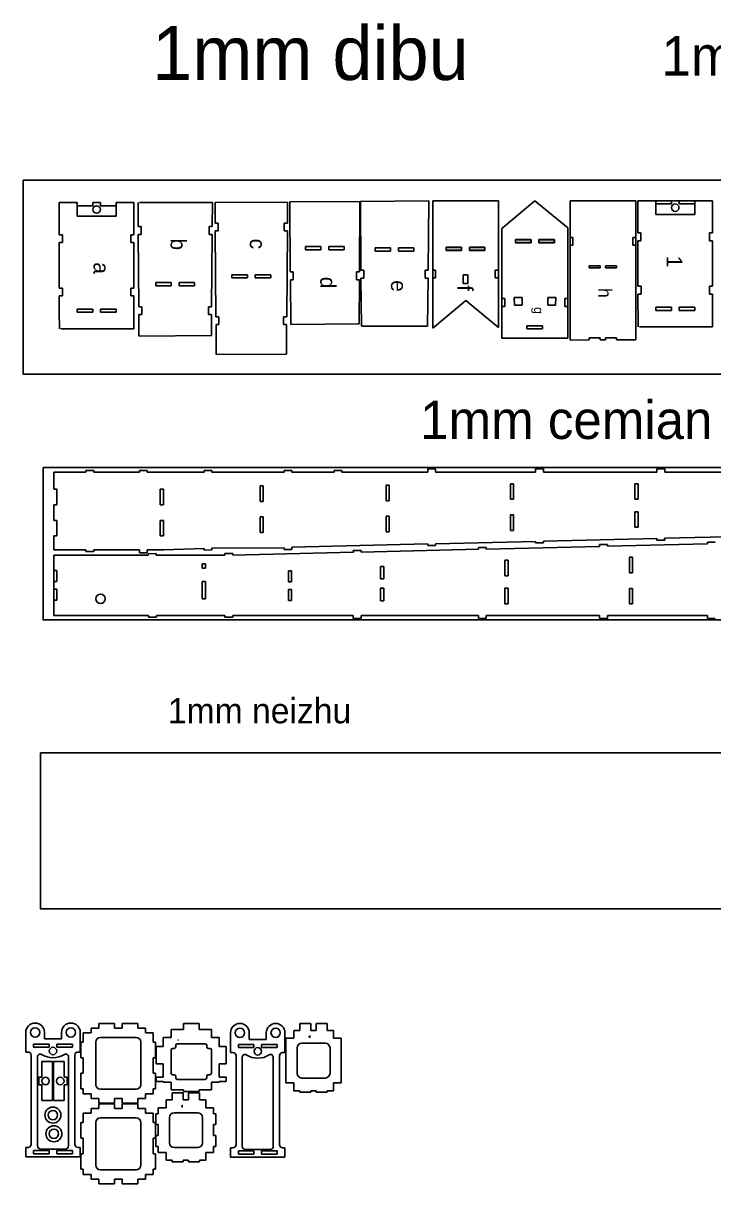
# Model space of a CAD drawing. Extents: x 8452 to 9318, y 19756 to 20502.
# Drawn here: x 8452 to 8896, y 19756 to 20502 of the extents above; entities that cross this region are included whole.
import ezdxf

# ---------------------------------------------------------------- set-up
doc = ezdxf.new("R2010")
doc.units = 0
doc.header["$MEASUREMENT"] = 0
doc.layers.get('0').update_dxf_attribs({"linetype": 'CONTINUOUS'})
doc.styles.add('样式_40', font='txt', dxfattribs={"height": 10})

# ---------------------------------------------------------------- blocks, each defined once
blk = doc.blocks.new('*U80')
at = {"color": 242, "linetype": 'ByBlock', "style": '样式_40'}
blk.add_text('1', height=10, dxfattribs=at).set_placement((9540.51, 20139.99))
blk = doc.blocks.new('*U102')
at = {"color": 242, "linetype": 'ByBlock', "style": '样式_40'}
blk.add_text('a', height=10, dxfattribs=at).set_placement((9543.49, 19951.82))
blk = doc.blocks.new('*U103')
at = {"color": 242, "linetype": 'ByBlock', "style": '样式_40'}
blk.add_text('b', height=10, dxfattribs=at).set_placement((9609.34, 19950.81))
blk = doc.blocks.new('*U104')
at = {"color": 242, "linetype": 'ByBlock', "style": '样式_40'}
blk.add_text('c', height=10, dxfattribs=at).set_placement((9695.35, 19952.83))
blk = doc.blocks.new('*U105')
at = {"color": 242, "linetype": 'ByBlock', "style": '样式_40'}
blk.add_text('d', height=10, dxfattribs=at).set_placement((9817.98, 19950.81))
blk = doc.blocks.new('*U106')
at = {"color": 242, "linetype": 'ByBlock', "style": '样式_40'}
blk.add_text('e', height=10, dxfattribs=at).set_placement((9899.29, 19951.49))
blk = doc.blocks.new('*U108')
at = {"color": 242, "linetype": 'ByBlock', "style": '样式_40'}
blk.add_text('f', height=10, dxfattribs=at).set_placement((9983.06, 19948.48))
blk = doc.blocks.new('*U109')
at = {"color": 244, "linetype": 'ByBlock'}
blk.add_text('g', height=6, dxfattribs=at).set_placement((10061.28, 19953.29))
blk = doc.blocks.new('*U159')
at = {"color": 244, "linetype": 'ByBlock'}
blk.add_text('a', height=1.8, dxfattribs=at).set_placement((10165.7, 19890.57))

msp = doc.modelspace()

# ---------------------------------------------------------------- linework, layer by layer
for p, q in [((8474.83, 20365.93), (8474.83, 20386.56)), ((8486.33, 20386.56), (8474.83, 20386.56)), ((8486.33, 20377.76), (8486.33, 20386.56)), ((8496.33, 20384.56), (8486.33, 20384.56)), ((8496.33, 20384.56), (8496.33, 20386.56)), ((8501.33, 20386.56), (8496.33, 20386.56)), ((8501.33, 20384.56), (8501.33, 20386.56)), ((8511.33, 20384.56), (8501.33, 20384.56)), ((8511.33, 20377.76), (8511.33, 20386.56)), ((8511.33, 20386.56), (8522.83, 20386.56)), ((8522.83, 20386.56), (8522.83, 20365.93)), ((8525.44, 20386.56), (8525.55, 20371.17)), ((8573.25, 20386.58), (8526.42, 20386.57)), ((8573.28, 20386.58), (8573.17, 20371.17)), ((8575, 20386.58), (8575.1, 20373.36)), ((8621.62, 20386.94), (8575.04, 20386.58)), ((8621.59, 20386.94), (8621.49, 20373.36)), ((8668.22, 20387.37), (8623.01, 20387.02)), ((8623.01, 20387.02), (8623.34, 20341.96)), ((8668.15, 20387.36), (8667.82, 20341.96)), ((8668.4, 20387.37), (8668.72, 20343.09)), ((8712.47, 20387.71), (8668.57, 20387.37)), ((8712.39, 20387.7), (8712.05, 20343.09)), ((8757.19, 20387.7), (8714.9, 20387.7)), ((8757.31, 20387.7), (8715.03, 20387.7)), ((8780.68, 20387.7), (8759.43, 20369.91)), ((8801.72, 20370.41), (8780.68, 20387.7)), ((8845.58, 20387.73), (8803.3, 20387.73)), ((8858.35, 20387.73), (8846.85, 20387.73)), ((8846.85, 20367.1), (8846.85, 20387.73)), ((8858.35, 20387.73), (8858.35, 20385.73)), ((8858.35, 20385.73), (8858.35, 20378.93)), ((8868.35, 20385.73), (8858.35, 20385.73)), ((8873.35, 20387.73), (8868.35, 20387.73)), ((8868.35, 20387.73), (8868.35, 20385.73)), ((8873.35, 20387.73), (8873.35, 20385.73)), ((8873.35, 20385.73), (8883.35, 20385.73)), ((8894.85, 20387.73), (8883.35, 20387.73)), ((8883.35, 20387.73), (8883.35, 20385.73)), ((8883.35, 20385.73), (8883.35, 20378.93)), ((8894.85, 20387.73), (8894.85, 20367.1)), ((8486.33, 20377.76), (8511.33, 20377.76)), ((8858.35, 20378.93), (8883.35, 20378.93)), ((8525.55, 20371.17), (8527.54, 20371.17)), ((8527.54, 20366.17), (8527.54, 20371.17)), ((8573.17, 20371.17), (8571.13, 20371.17)), ((8571.13, 20366.17), (8571.13, 20371.17)), ((8575.1, 20373.36), (8577.07, 20373.36)), ((8575.14, 20368.36), (8577.07, 20368.36)), ((8575.14, 20368.36), (8575.54, 20313.12)), ((8577.07, 20368.36), (8577.07, 20373.36)), ((8621.49, 20373.36), (8619.48, 20373.36)), ((8619.48, 20368.36), (8619.48, 20373.36)), ((8621.45, 20368.36), (8619.48, 20368.36)), ((8621.45, 20368.36), (8621.04, 20313.12)), ((8846.8, 20367.1), (8848.8, 20367.1)), ((8848.8, 20367.1), (8848.8, 20362.1)), ((8894.85, 20367.1), (8892.85, 20367.1)), ((8892.85, 20367.1), (8892.85, 20362.1)), ((8474.78, 20365.93), (8476.78, 20365.93)), ((8474.78, 20360.93), (8476.78, 20360.93)), ((8474.83, 20331.58), (8474.83, 20360.93)), ((8476.78, 20365.93), (8476.78, 20360.93)), ((8522.83, 20365.93), (8520.83, 20365.93)), ((8520.83, 20365.93), (8520.83, 20360.93)), ((8522.83, 20360.93), (8520.83, 20360.93)), ((8522.83, 20360.93), (8522.83, 20331.58)), ((8525.59, 20366.17), (8527.54, 20366.17)), ((8525.59, 20366.17), (8525.93, 20319.63)), ((8573.13, 20366.17), (8571.13, 20366.17)), ((8573.13, 20366.17), (8572.79, 20319.63)), ((8768.05, 20360.89), (8768.05, 20362.89)), ((8768.05, 20362.89), (8778.05, 20362.89)), ((8778.05, 20360.89), (8768.05, 20360.89)), ((8768.17, 20360.74), (8768.17, 20362.74)), ((8768.17, 20362.74), (8778.17, 20362.74)), ((8778.17, 20360.74), (8768.17, 20360.74)), ((8778.05, 20362.89), (8778.05, 20360.89)), ((8778.17, 20362.74), (8778.17, 20360.74)), ((8783.05, 20360.89), (8783.05, 20362.89)), ((8793.05, 20362.89), (8783.05, 20362.89)), ((8793.05, 20360.89), (8783.05, 20360.89)), ((8783.17, 20360.74), (8783.17, 20362.74)), ((8793.17, 20362.74), (8783.17, 20362.74)), ((8793.17, 20360.74), (8783.17, 20360.74)), ((8793.05, 20362.89), (8793.05, 20360.89)), ((8793.17, 20362.74), (8793.17, 20360.74)), ((8803.3, 20364.16), (8805.05, 20364.16)), ((8805.05, 20359.16), (8805.05, 20364.16)), ((8845.58, 20364.16), (8843.66, 20364.16)), ((8843.66, 20359.16), (8843.66, 20364.16)), ((8846.85, 20332.75), (8846.85, 20362.1)), ((8846.85, 20362.1), (8848.8, 20362.1)), ((8894.85, 20362.1), (8892.85, 20362.1)), ((8894.85, 20362.1), (8894.85, 20332.75)), ((8633.07, 20356.3), (8633.07, 20358.3)), ((8633.07, 20358.3), (8643.07, 20358.3)), ((8643.07, 20356.3), (8633.07, 20356.3)), ((8643.07, 20358.3), (8643.07, 20356.3)), ((8648.07, 20356.3), (8648.07, 20358.3)), ((8658.07, 20358.3), (8648.07, 20358.3)), ((8658.07, 20356.3), (8648.07, 20356.3)), ((8658.07, 20358.3), (8658.07, 20356.3)), ((8677.88, 20355.4), (8677.88, 20357.4)), ((8677.88, 20357.4), (8687.88, 20357.4)), ((8687.88, 20355.4), (8677.88, 20355.4)), ((8687.88, 20357.4), (8687.88, 20355.4)), ((8692.88, 20355.4), (8692.88, 20357.4)), ((8702.88, 20357.4), (8692.88, 20357.4)), ((8702.88, 20355.4), (8692.88, 20355.4)), ((8702.88, 20357.4), (8702.88, 20355.4)), ((8723.52, 20355.96), (8723.52, 20357.96)), ((8723.52, 20357.96), (8733.52, 20357.96)), ((8723.52, 20355.8), (8723.52, 20357.8)), ((8723.52, 20357.8), (8733.52, 20357.8)), ((8733.52, 20355.96), (8723.52, 20355.96)), ((8733.52, 20355.8), (8723.52, 20355.8)), ((8733.52, 20357.96), (8733.52, 20355.96)), ((8733.52, 20357.8), (8733.52, 20355.8)), ((8738.52, 20355.96), (8738.52, 20357.96)), ((8748.52, 20357.96), (8738.52, 20357.96)), ((8738.52, 20355.8), (8738.52, 20357.8)), ((8748.52, 20357.8), (8738.52, 20357.8)), ((8748.52, 20355.96), (8738.52, 20355.96)), ((8748.52, 20355.8), (8738.52, 20355.8)), ((8748.52, 20357.96), (8748.52, 20355.96)), ((8748.52, 20357.8), (8748.52, 20355.8)), ((8803.3, 20359.16), (8805.05, 20359.16)), ((8845.58, 20359.16), (8843.66, 20359.16)), ((8822.55, 20346.02), (8815.51, 20346.02)), ((8815.51, 20346.02), (8815.51, 20344.61)), ((8822.55, 20344.61), (8822.55, 20346.02)), ((8826.08, 20344.61), (8826.08, 20346.02)), ((8826.08, 20346.02), (8833.12, 20346.02)), ((8833.12, 20346.02), (8833.12, 20344.61)), ((8585.77, 20338.16), (8585.77, 20340.16)), ((8585.77, 20340.16), (8595.77, 20340.16)), ((8595.77, 20338.16), (8585.77, 20338.16)), ((8595.77, 20340.16), (8595.77, 20338.16)), ((8600.77, 20338.16), (8600.77, 20340.16)), ((8610.77, 20340.16), (8600.77, 20340.16)), ((8610.77, 20338.16), (8600.77, 20338.16)), ((8610.77, 20340.16), (8610.77, 20338.16)), ((8623.34, 20341.96), (8625.24, 20341.96)), ((8625.28, 20336.96), (8625.24, 20341.96)), ((8665.85, 20336.96), (8665.88, 20341.96)), ((8667.82, 20341.96), (8665.88, 20341.96)), ((8668.72, 20343.09), (8670.65, 20343.09)), ((8668.76, 20338.09), (8670.65, 20338.09)), ((8668.76, 20338.09), (8669.23, 20307.14)), ((8670.65, 20338.09), (8670.65, 20343.09)), ((8712.05, 20343.09), (8710.11, 20343.09)), ((8710.11, 20338.09), (8710.11, 20343.09)), ((8712.02, 20338.09), (8710.11, 20338.09)), ((8712.02, 20338.09), (8711.55, 20307.15)), ((8714.9, 20343.2), (8716.61, 20343.2)), ((8714.9, 20338.2), (8716.61, 20338.2)), ((8716.61, 20338.2), (8716.61, 20343.2)), ((8734.52, 20334.62), (8734.52, 20340.06)), ((8737.52, 20340.06), (8734.52, 20340.06)), ((8737.52, 20334.62), (8737.52, 20340.06)), ((8757.19, 20343.2), (8755.15, 20343.2)), ((8755.15, 20338.2), (8755.15, 20343.2)), ((8757.19, 20338.2), (8755.15, 20338.2)), ((8822.55, 20344.61), (8815.51, 20344.61)), ((8833.12, 20344.61), (8826.08, 20344.61)), ((8474.83, 20331.58), (8476.83, 20331.58)), ((8476.83, 20331.58), (8476.83, 20326.6)), ((8522.83, 20331.58), (8520.83, 20331.58)), ((8520.83, 20331.58), (8520.83, 20326.6)), ((8536.86, 20333.12), (8536.86, 20335.12)), ((8536.86, 20335.12), (8546.86, 20335.12)), ((8546.86, 20333.12), (8536.86, 20333.12)), ((8546.86, 20335.12), (8546.86, 20333.12)), ((8551.86, 20335.12), (8551.86, 20333.12)), ((8561.86, 20335.12), (8551.86, 20335.12)), ((8551.86, 20333.12), (8561.86, 20333.12)), ((8561.86, 20333.12), (8561.86, 20335.12)), ((8623.38, 20336.96), (8625.28, 20336.96)), ((8623.38, 20336.96), (8623.59, 20308.28)), ((8667.78, 20336.96), (8665.85, 20336.96)), ((8667.78, 20336.96), (8667.57, 20308.62)), ((8737.52, 20334.62), (8734.52, 20334.62)), ((8846.85, 20332.75), (8848.85, 20332.75)), ((8848.85, 20332.75), (8848.85, 20327.75)), ((8894.85, 20332.75), (8892.85, 20332.75)), ((8892.85, 20332.75), (8892.85, 20327.75)), ((8476.83, 20326.6), (8474.83, 20326.6)), ((8474.83, 20326.6), (8474.83, 20316.12)), ((8520.83, 20326.6), (8522.83, 20326.6)), ((8522.83, 20326.6), (8522.83, 20316.12)), ((8736.15, 20323.52), (8714.9, 20305.73)), ((8757.19, 20306.23), (8736.15, 20323.52)), ((8759.43, 20324.86), (8761.22, 20324.86)), ((8761.22, 20319.86), (8761.22, 20324.86)), ((8772.36, 20325.61), (8767.34, 20325.61)), ((8767.34, 20325.61), (8767.4, 20320.61)), ((8772.36, 20325.61), (8772.36, 20320.61)), ((8788.98, 20325.61), (8794.01, 20325.61)), ((8788.98, 20325.61), (8788.98, 20320.61)), ((8794.01, 20325.61), (8793.95, 20320.61)), ((8801.72, 20324.86), (8799.8, 20324.86)), ((8799.8, 20319.86), (8799.8, 20324.86)), ((8848.85, 20327.75), (8846.85, 20327.75)), ((8846.85, 20327.75), (8846.96, 20306.6)), ((8892.85, 20327.75), (8894.85, 20327.75)), ((8894.85, 20327.75), (8894.74, 20306.61)), ((8474.83, 20316.12), (8474.91, 20305.43)), ((8496.33, 20318.12), (8486.33, 20318.12)), ((8486.33, 20318.12), (8486.33, 20316.12)), ((8496.33, 20316.12), (8486.33, 20316.12)), ((8496.33, 20316.12), (8496.33, 20318.12)), ((8501.33, 20316.12), (8501.33, 20318.12)), ((8501.33, 20318.12), (8511.33, 20318.12)), ((8511.33, 20316.12), (8501.33, 20316.12)), ((8511.33, 20318.12), (8511.33, 20316.12)), ((8522.83, 20316.12), (8522.75, 20305.45)), ((8525.93, 20319.63), (8527.87, 20319.63)), ((8527.9, 20314.63), (8527.87, 20319.63)), ((8570.77, 20314.63), (8570.8, 20319.63)), ((8572.79, 20319.63), (8570.8, 20319.63)), ((8759.43, 20319.86), (8761.22, 20319.86)), ((8772.36, 20320.61), (8767.4, 20320.61)), ((8788.98, 20320.61), (8793.95, 20320.61)), ((8801.72, 20319.86), (8799.8, 20319.86)), ((8868.35, 20319.29), (8858.35, 20319.29)), ((8858.35, 20319.29), (8858.35, 20317.29)), ((8868.35, 20317.29), (8858.35, 20317.29)), ((8868.35, 20317.29), (8868.35, 20319.29)), ((8873.35, 20317.29), (8873.35, 20319.29)), ((8873.35, 20319.29), (8883.35, 20319.29)), ((8883.35, 20317.29), (8873.35, 20317.29)), ((8883.35, 20319.29), (8883.35, 20317.29)), ((8525.96, 20314.63), (8527.9, 20314.63)), ((8525.96, 20314.63), (8526.07, 20300.69)), ((8572.75, 20314.63), (8570.77, 20314.63)), ((8572.75, 20314.63), (8572.65, 20301.05)), ((8575.54, 20313.12), (8577.46, 20313.12)), ((8575.58, 20308.12), (8577.49, 20308.12)), ((8575.58, 20308.12), (8575.72, 20288.88)), ((8577.49, 20308.12), (8577.46, 20313.12)), ((8619.05, 20308.12), (8619.08, 20313.12)), ((8621, 20308.12), (8619.05, 20308.12)), ((8621.04, 20313.12), (8619.08, 20313.12)), ((8621, 20308.12), (8620.86, 20289.22)), ((8667.66, 20308.62), (8623.76, 20308.28)), ((8775.45, 20305.38), (8775.45, 20307.38)), ((8785.45, 20305.38), (8785.45, 20307.38)), ((8522.73, 20305.44), (8475.89, 20305.43)), ((8572.68, 20301.05), (8526.11, 20300.69)), ((8711.55, 20307.15), (8669.26, 20307.15)), ((8711.67, 20307.15), (8669.39, 20307.15)), ((8785.45, 20305.38), (8775.45, 20305.38)), ((8894.74, 20306.61), (8847.91, 20306.6)), ((8801.72, 20299.37), (8759.43, 20299.37)), ((8822.55, 20299.7), (8815.51, 20299.7)), ((8815.51, 20299.7), (8815.51, 20298.29)), ((8822.55, 20298.29), (8822.55, 20299.7)), ((8826.08, 20298.29), (8826.08, 20299.7)), ((8826.08, 20299.7), (8833.12, 20299.7)), ((8833.12, 20299.7), (8833.12, 20298.29)), ((8845.58, 20298.27), (8833.12, 20298.29)), ((8620.93, 20289.22), (8575.64, 20288.87)), ((8471.34, 20202.23), (8471.34, 20213.28)), ((8491.97, 20213.28), (8471.34, 20213.28)), ((8471.34, 20202.23), (8471.34, 20213.28)), ((8491.97, 20213.28), (8471.34, 20213.28)), ((8491.97, 20213.28), (8491.97, 20214.28)), ((8491.97, 20214.28), (8496.97, 20214.28)), ((8491.97, 20213.28), (8491.97, 20214.28)), ((8491.97, 20214.28), (8496.97, 20214.28)), ((8496.97, 20213.28), (8496.97, 20214.28)), ((8496.97, 20213.28), (8496.97, 20214.28)), ((8526.32, 20213.28), (8496.97, 20213.28)), ((8526.32, 20213.28), (8496.97, 20213.28)), ((8526.32, 20213.28), (8526.32, 20214.28)), ((8526.32, 20214.28), (8531.32, 20214.28)), ((8526.32, 20213.28), (8526.32, 20214.28)), ((8526.32, 20214.28), (8531.32, 20214.28)), ((8531.32, 20213.28), (8531.32, 20214.28)), ((8531.32, 20213.28), (8531.32, 20214.28)), ((8567.87, 20213.28), (8531.32, 20213.28)), ((8567.87, 20213.28), (8531.32, 20213.28)), ((8567.87, 20213.28), (8567.87, 20214.28)), ((8572.87, 20214.28), (8567.87, 20214.28)), ((8567.87, 20213.28), (8567.87, 20214.28)), ((8572.87, 20214.28), (8567.87, 20214.28)), ((8572.87, 20213.28), (8572.87, 20214.28)), ((8572.87, 20213.28), (8572.87, 20214.28)), ((8619.41, 20213.28), (8572.87, 20213.28)), ((8619.41, 20213.28), (8572.87, 20213.28)), ((8619.41, 20213.28), (8619.41, 20214.28)), ((8624.41, 20214.28), (8619.41, 20214.28)), ((8619.41, 20213.28), (8619.41, 20214.28)), ((8624.41, 20214.28), (8619.41, 20214.28)), ((8624.41, 20213.28), (8624.41, 20214.28)), ((8624.41, 20213.28), (8624.41, 20214.28)), ((8651.56, 20213.28), (8624.41, 20213.28)), ((8651.56, 20213.28), (8624.41, 20213.28)), ((8651.56, 20213.28), (8651.56, 20214.28)), ((8656.56, 20214.28), (8651.56, 20214.28)), ((8651.56, 20213.28), (8651.56, 20214.28)), ((8656.56, 20214.28), (8651.56, 20214.28)), ((8656.56, 20213.28), (8656.56, 20214.28)), ((8656.56, 20213.28), (8656.56, 20214.28)), ((8711.8, 20213.28), (8656.56, 20213.28)), ((8711.8, 20213.28), (8656.56, 20213.28)), ((8711.8, 20213.28), (8711.8, 20215.28)), ((8716.8, 20215.28), (8711.8, 20215.28)), ((8711.8, 20213.28), (8711.8, 20215.28)), ((8716.8, 20215.28), (8711.8, 20215.28)), ((8716.8, 20213.28), (8716.8, 20215.28)), ((8716.8, 20213.28), (8716.8, 20215.28)), ((8781.11, 20213.28), (8716.8, 20213.28)), ((8781.11, 20213.28), (8716.8, 20213.28)), ((8781.11, 20213.28), (8781.11, 20215.28)), ((8786.11, 20215.28), (8781.11, 20215.28)), ((8781.11, 20213.28), (8781.11, 20215.28)), ((8786.11, 20215.28), (8781.11, 20215.28)), ((8786.11, 20213.28), (8786.11, 20215.28)), ((8786.11, 20213.28), (8786.11, 20215.28)), ((8859.07, 20213.28), (8786.11, 20213.28)), ((8859.07, 20213.28), (8786.11, 20213.28)), ((8859.07, 20213.28), (8859.07, 20215.28)), ((8864.07, 20215.28), (8859.07, 20215.28)), ((8859.07, 20213.28), (8859.07, 20215.28)), ((8864.07, 20215.28), (8859.07, 20215.28)), ((8864.07, 20213.28), (8864.07, 20215.28)), ((8864.07, 20213.28), (8864.07, 20215.28)), ((8939.46, 20213.28), (8864.07, 20213.28)), ((8939.46, 20213.28), (8864.07, 20213.28)), ((8603.92, 20204.42), (8603.92, 20194.42)), ((8603.92, 20204.42), (8605.92, 20204.42)), ((8605.92, 20204.42), (8605.92, 20194.42)), ((8684.96, 20204.86), (8684.96, 20194.86)), ((8686.96, 20204.86), (8684.96, 20204.86)), ((8686.96, 20204.86), (8686.96, 20194.86)), ((8764.92, 20205.82), (8764.92, 20195.82)), ((8766.92, 20205.82), (8764.92, 20205.82)), ((8766.92, 20205.82), (8766.92, 20195.82)), ((8844.96, 20205.78), (8844.96, 20195.78)), ((8846.96, 20205.78), (8844.96, 20205.78)), ((8846.96, 20205.78), (8846.96, 20195.78)), ((8473.34, 20202.23), (8471.34, 20202.23)), ((8473.34, 20202.23), (8471.34, 20202.23)), ((8473.34, 20202.23), (8473.34, 20192.23)), ((8473.34, 20202.23), (8473.34, 20192.23)), ((8539.78, 20202.23), (8539.78, 20192.23)), ((8541.78, 20202.23), (8539.78, 20202.23)), ((8541.78, 20202.23), (8541.78, 20192.23)), ((8766.92, 20195.82), (8764.92, 20195.82)), ((8846.96, 20195.78), (8844.96, 20195.78)), ((8473.34, 20192.23), (8471.34, 20192.23)), ((8471.34, 20192.23), (8471.34, 20182.23)), ((8473.34, 20192.23), (8471.34, 20192.23)), ((8471.34, 20192.23), (8471.34, 20182.23)), ((8541.78, 20192.23), (8539.78, 20192.23)), ((8603.92, 20194.42), (8605.92, 20194.42)), ((8686.96, 20194.86), (8684.96, 20194.86)), ((8473.34, 20182.23), (8471.34, 20182.23)), ((8473.34, 20182.23), (8471.34, 20182.23)), ((8473.34, 20182.23), (8473.34, 20172.23)), ((8473.34, 20182.23), (8473.34, 20172.23)), ((8541.78, 20182.23), (8539.78, 20182.23)), ((8539.78, 20182.23), (8539.78, 20172.23)), ((8541.78, 20182.23), (8541.78, 20172.23)), ((8603.92, 20184.42), (8605.92, 20184.42)), ((8603.92, 20184.42), (8603.92, 20174.42)), ((8605.92, 20184.42), (8605.92, 20174.42)), ((8686.96, 20184.86), (8684.96, 20184.86)), ((8684.96, 20184.86), (8684.96, 20174.86)), ((8686.96, 20184.86), (8686.96, 20174.86)), ((8766.92, 20185.82), (8764.92, 20185.82)), ((8764.92, 20185.82), (8764.92, 20175.82)), ((8766.92, 20185.82), (8766.92, 20175.82)), ((8846.96, 20187.78), (8844.96, 20187.78)), ((8844.96, 20187.78), (8844.96, 20177.78)), ((8846.96, 20187.78), (8846.96, 20177.78)), ((8603.92, 20174.42), (8605.92, 20174.42)), ((8846.96, 20177.78), (8844.96, 20177.78)), ((8473.34, 20172.23), (8471.34, 20172.23)), ((8471.34, 20172.23), (8471.34, 20163.28)), ((8473.34, 20172.23), (8471.34, 20172.23)), ((8471.34, 20172.23), (8471.34, 20163.28)), ((8541.78, 20172.23), (8539.78, 20172.23)), ((8471.34, 20163.28), (8491.97, 20163.28)), ((8471.34, 20163.28), (8491.97, 20163.28)), ((8491.97, 20163.28), (8491.97, 20162.28)), ((8491.97, 20163.28), (8491.97, 20162.28)), ((8491.97, 20162.28), (8496.97, 20162.28)), ((8491.97, 20162.28), (8496.97, 20162.28)), ((8496.97, 20163.28), (8526.32, 20163.28)), ((8496.97, 20163.28), (8496.97, 20162.28)), ((8496.97, 20163.28), (8526.32, 20163.28)), ((8496.97, 20163.28), (8496.97, 20162.28)), ((8526.32, 20163.28), (8526.32, 20161.28)), ((8526.32, 20163.28), (8526.32, 20161.28)), ((8526.32, 20161.28), (8531.3, 20161.28)), ((8526.32, 20161.28), (8531.3, 20161.28)), ((8531.3, 20161.28), (8531.3, 20163.28)), ((8531.3, 20163.28), (8541.78, 20163.28)), ((8531.3, 20161.28), (8531.3, 20163.28)), ((8531.3, 20163.28), (8541.78, 20163.28)), ((8532.03, 20160.74), (8537.03, 20160.83)), ((8532.03, 20160.74), (8537.03, 20160.83)), ((8532.05, 20159.83), (8532.03, 20160.74)), ((8532.05, 20159.83), (8532.03, 20160.74)), ((8537.04, 20159.83), (8537.03, 20160.83)), ((8537.04, 20159.83), (8537.03, 20160.83)), ((8541.78, 20163.28), (8567.87, 20164.13)), ((8541.78, 20163.28), (8567.87, 20164.13)), ((8567.87, 20164.12), (8567.9, 20163.12)), ((8567.87, 20164.12), (8567.9, 20163.12)), ((8567.9, 20163.12), (8572.9, 20163.28)), ((8567.9, 20163.12), (8572.9, 20163.28)), ((8572.87, 20164.28), (8619.4, 20164.56)), ((8572.87, 20164.28), (8572.9, 20163.28)), ((8572.87, 20164.28), (8572.9, 20163.28)), ((8841.4, 20148.52), (8841.4, 20158.52)), ((8843.4, 20148.52), (8843.4, 20158.52)), ((8566.79, 20151.59), (8568.79, 20151.59)), ((8761.37, 20156.56), (8763.37, 20156.56)), ((8761.37, 20146.56), (8761.37, 20156.56)), ((8763.37, 20146.56), (8763.37, 20156.56)), ((8683.39, 20144.6), (8681.39, 20144.6)), ((8761.37, 20146.56), (8763.37, 20146.56)), ((8841.4, 20148.52), (8843.4, 20148.52)), ((8471.34, 20142.94), (8473.34, 20142.94)), ((8471.34, 20137.94), (8473.34, 20137.94)), ((8622.14, 20142.78), (8624.14, 20142.78)), ((8622.14, 20137.78), (8624.14, 20137.78)), ((8683.39, 20138.6), (8681.39, 20138.6)), ((8761.37, 20128.56), (8761.37, 20138.56)), ((8761.37, 20138.56), (8763.37, 20138.56)), ((8763.37, 20128.56), (8763.37, 20138.56)), ((8841.4, 20128.52), (8841.4, 20138.52)), ((8841.4, 20138.52), (8843.4, 20138.52)), ((8843.4, 20128.52), (8843.4, 20138.52)), ((8566.79, 20131.82), (8568.79, 20131.82)), ((8761.37, 20128.56), (8763.37, 20128.56)), ((8841.4, 20128.52), (8843.4, 20128.52)), ((8471.34, 20121.06), (8471.34, 20128.22)), ((8471.34, 20121.06), (8532.28, 20121.06)), ((8532.28, 20121.06), (8532.28, 20120.06)), ((8532.28, 20121.06), (8532.28, 20120.06)), ((8532.28, 20121.06), (8532.28, 20120.06)), ((8537.28, 20121.06), (8581.34, 20121.06)), ((8537.28, 20121.06), (8537.28, 20120.06)), ((8537.28, 20121.06), (8537.28, 20120.06)), ((8537.28, 20121.06), (8537.28, 20120.06)), ((8581.34, 20121.06), (8581.34, 20120.06)), ((8581.34, 20121.06), (8581.34, 20120.06)), ((8581.34, 20121.06), (8581.34, 20120.06)), ((8586.34, 20121.06), (8663.87, 20121.06)), ((8586.34, 20121.06), (8586.34, 20120.06)), ((8586.34, 20121.06), (8663.87, 20121.06)), ((8586.34, 20121.06), (8586.34, 20120.06)), ((8586.34, 20121.06), (8586.34, 20120.06)), ((8663.87, 20121.06), (8663.87, 20119.06)), ((8663.87, 20121.06), (8663.87, 20119.06)), ((8668.87, 20121.06), (8744.26, 20121.06)), ((8668.87, 20121.06), (8668.87, 20119.06)), ((8668.87, 20121.06), (8744.26, 20121.06)), ((8668.87, 20121.06), (8668.87, 20119.06)), ((8744.26, 20121.06), (8744.26, 20119.06)), ((8744.26, 20121.06), (8744.26, 20119.06)), ((8749.26, 20121.06), (8822.22, 20121.06)), ((8749.26, 20121.06), (8749.26, 20119.06)), ((8749.26, 20121.06), (8822.22, 20121.06)), ((8749.26, 20121.06), (8749.26, 20119.06)), ((8822.22, 20121.06), (8822.22, 20119.06)), ((8822.22, 20121.06), (8822.22, 20119.06)), ((8827.22, 20121.06), (8891.52, 20121.06)), ((8827.22, 20121.06), (8827.22, 20119.06)), ((8827.22, 20121.06), (8891.52, 20121.06)), ((8827.22, 20121.06), (8827.22, 20119.06)), ((8891.52, 20121.06), (8891.52, 20119.06)), ((8891.52, 20121.06), (8891.52, 20119.06)), ((8532.28, 20120.06), (8537.28, 20120.06)), ((8532.28, 20120.06), (8537.28, 20120.06)), ((8532.28, 20120.06), (8537.28, 20120.06)), ((8581.34, 20120.06), (8586.34, 20120.06)), ((8581.34, 20120.06), (8586.34, 20120.06)), ((8663.87, 20119.06), (8668.87, 20119.06)), ((8663.87, 20119.06), (8668.87, 20119.06)), ((8744.26, 20119.06), (8749.26, 20119.06)), ((8744.26, 20119.06), (8749.26, 20119.06)), ((8822.22, 20119.06), (8827.22, 20119.06)), ((8822.22, 20119.06), (8827.22, 20119.06)), ((8891.52, 20119.06), (8896.52, 20119.06)), ((8891.52, 20119.06), (8896.52, 20119.06)), ((8492.22, 19852.73), (8490.22, 19852.73)), ((8490.22, 19846.67), (8490.22, 19852.73)), ((8492.22, 19852.73), (8495.22, 19852.73)), ((8495.22, 19852.73), (8495.22, 19855.73)), ((8495.22, 19855.73), (8500.22, 19855.73)), ((8500.22, 19855.73), (8500.22, 19858.73)), ((8500.22, 19858.73), (8510.22, 19858.73)), ((8510.22, 19858.73), (8510.22, 19855.73)), ((8510.22, 19855.73), (8515.22, 19855.73)), ((8515.22, 19855.73), (8515.22, 19858.73)), ((8515.22, 19858.73), (8525.22, 19858.73)), ((8525.22, 19858.73), (8525.22, 19855.73)), ((8525.22, 19855.73), (8530.22, 19855.73)), ((8530.22, 19852.73), (8530.22, 19855.73)), ((8533.22, 19852.73), (8530.22, 19852.73)), ((8533.22, 19852.73), (8535.22, 19852.73)), ((8535.22, 19846.67), (8535.22, 19852.73)), ((8546.7, 19854.73), (8554.65, 19854.73)), ((8554.65, 19854.73), (8554.65, 19858.73)), ((8564.65, 19858.73), (8554.65, 19858.73)), ((8564.65, 19854.73), (8564.65, 19858.73)), ((8572.6, 19854.73), (8564.65, 19854.73)), ((8572.6, 19849.73), (8572.6, 19854.73)), ((8572.6, 19849.73), (8572.6, 19854.73)), ((8625.55, 19854.23), (8625.55, 19849.23)), ((8629.48, 19854.23), (8625.55, 19854.23)), ((8636.53, 19858.73), (8629.48, 19858.73)), ((8629.48, 19858.73), (8629.48, 19854.23)), ((8636.53, 19854.23), (8636.53, 19858.73)), ((8640.05, 19854.23), (8640.05, 19858.73)), ((8640.05, 19858.73), (8647.1, 19858.73)), ((8647.1, 19858.73), (8647.1, 19854.23)), ((8647.1, 19854.23), (8650.79, 19854.23)), ((8650.79, 19854.23), (8651.03, 19854.23)), ((8651.03, 19854.23), (8651.03, 19849.23)), ((8468.27, 19843.42), (8468.27, 19845.42)), ((8473.27, 19843.42), (8473.27, 19845.42)), ((8490.22, 19846.67), (8488.72, 19846.67)), ((8488.72, 19846.67), (8488.72, 19836.67)), ((8498.22, 19846.73), (8498.22, 19819.36)), ((8524.22, 19849.73), (8501.22, 19849.73)), ((8527.22, 19846.73), (8527.22, 19819.36)), ((8535.22, 19846.67), (8536.72, 19846.67)), ((8536.72, 19846.67), (8536.72, 19836.67)), ((8541.7, 19849.73), (8546.7, 19849.73)), ((8549.7, 19843.69), (8549.7, 19844.69)), ((8568.6, 19845.69), (8550.7, 19845.69)), ((8569.6, 19843.69), (8569.6, 19844.69)), ((8577.6, 19849.73), (8572.6, 19849.73)), ((8599.94, 19843.18), (8599.94, 19845.18)), ((8604.94, 19843.18), (8604.94, 19845.18)), ((8625.55, 19849.23), (8620.55, 19849.23)), ((8645.88, 19846.05), (8630.7, 19846.05)), ((8651.03, 19849.23), (8656.03, 19849.23)), ((8656.03, 19820.45), (8656.03, 19849.23)), ((8468.27, 19843.42), (8458.27, 19843.42)), ((8483.27, 19843.42), (8473.27, 19843.42)), ((8547.7, 19842.69), (8548.7, 19842.69)), ((8571.6, 19842.69), (8570.6, 19842.69)), ((8599.94, 19843.18), (8589.94, 19843.18)), ((8614.94, 19843.18), (8604.94, 19843.18)), ((8627.7, 19843.05), (8627.7, 19826.63)), ((8648.88, 19843.05), (8648.88, 19828.74)), ((8648.88, 19843.05), (8648.88, 19826.63)), ((8463.58, 19834.2), (8470.38, 19834.2)), ((8463.58, 19824.2), (8463.58, 19834.2)), ((8470.38, 19809.2), (8470.38, 19834.2)), ((8477.87, 19834.21), (8471.07, 19834.21)), ((8471.07, 19834.21), (8471.07, 19809.21)), ((8477.87, 19824.21), (8477.87, 19834.21)), ((8488.72, 19836.67), (8490.22, 19836.67)), ((8490.22, 19831.46), (8490.22, 19836.67)), ((8490.22, 19831.46), (8490.22, 19826.67)), ((8536.72, 19836.67), (8535.22, 19836.67)), ((8535.22, 19831.46), (8535.22, 19836.67)), ((8535.22, 19831.46), (8535.22, 19826.67)), ((8461.58, 19824.2), (8461.58, 19819.2)), ((8461.58, 19824.2), (8463.58, 19824.2)), ((8479.87, 19824.21), (8477.87, 19824.21)), ((8479.87, 19819.21), (8479.87, 19824.21)), ((8490.22, 19826.67), (8488.72, 19826.67)), ((8488.72, 19826.67), (8488.72, 19816.67)), ((8535.22, 19826.67), (8536.72, 19826.67)), ((8536.72, 19826.67), (8536.72, 19816.67)), ((8547.7, 19825.76), (8548.7, 19825.76)), ((8549.7, 19824.76), (8549.7, 19823.76)), ((8568.6, 19822.76), (8550.7, 19822.76)), ((8569.6, 19824.76), (8569.6, 19823.76)), ((8571.6, 19825.76), (8570.6, 19825.76)), ((8645.88, 19823.63), (8630.7, 19823.63)), ((8461.58, 19819.2), (8463.58, 19819.2)), ((8463.58, 19819.2), (8463.58, 19809.2)), ((8479.87, 19819.21), (8477.87, 19819.21)), ((8477.87, 19819.21), (8477.87, 19809.21)), ((8488.72, 19816.67), (8490.22, 19816.67)), ((8490.22, 19816.67), (8490.22, 19813.36)), ((8524.22, 19816.36), (8501.22, 19816.36)), ((8536.72, 19816.67), (8535.22, 19816.67)), ((8535.22, 19816.67), (8535.22, 19813.36)), ((8546.7, 19815.95), (8554.65, 19815.95)), ((8554.65, 19815.95), (8554.65, 19814.95)), ((8564.65, 19814.95), (8554.65, 19814.95)), ((8572.6, 19815.95), (8564.65, 19815.95)), ((8564.65, 19815.95), (8564.65, 19814.95)), ((8625.55, 19820.45), (8620.55, 19820.45)), ((8625.55, 19815.45), (8625.55, 19820.45)), ((8629.48, 19815.45), (8625.55, 19815.45)), ((8636.53, 19815.45), (8636.53, 19814.45)), ((8647.1, 19815.45), (8650.79, 19815.45)), ((8647.1, 19814.45), (8647.1, 19815.45)), ((8650.79, 19815.45), (8651.03, 19815.45)), ((8651.03, 19815.45), (8651.03, 19820.45)), ((8651.03, 19820.45), (8656.03, 19820.45)), ((8463.58, 19809.2), (8470.38, 19809.2)), ((8477.87, 19809.21), (8471.07, 19809.21)), ((8490.22, 19813.36), (8495.22, 19813.36)), ((8495.22, 19813.36), (8495.22, 19810.36)), ((8495.22, 19810.36), (8500.22, 19810.36)), ((8500.22, 19810.36), (8500.22, 19807.36)), ((8500.22, 19807.36), (8510.22, 19807.36)), ((8510.22, 19807.36), (8510.22, 19810.36)), ((8510.22, 19810.36), (8515.22, 19810.36)), ((8515.22, 19810.36), (8515.22, 19807.36)), ((8515.22, 19807.36), (8525.22, 19807.36)), ((8525.22, 19807.36), (8525.22, 19810.36)), ((8525.22, 19810.36), (8530.22, 19810.36)), ((8535.22, 19813.36), (8530.22, 19813.36)), ((8530.22, 19813.36), (8530.22, 19810.36)), ((8543.5, 19809.52), (8543.5, 19804.52)), ((8547.44, 19809.52), (8543.5, 19809.52)), ((8554.48, 19814.02), (8547.44, 19814.02)), ((8547.44, 19814.02), (8547.44, 19809.52)), ((8554.48, 19809.52), (8554.48, 19814.02)), ((8558, 19809.52), (8558, 19814.02)), ((8558, 19814.02), (8565.05, 19814.02)), ((8565.05, 19814.02), (8565.05, 19809.52)), ((8565.05, 19809.52), (8568.74, 19809.52)), ((8568.74, 19809.52), (8568.98, 19809.52)), ((8568.98, 19809.52), (8568.98, 19804.52)), ((8492.22, 19800.99), (8490.22, 19800.99)), ((8490.22, 19794.93), (8490.22, 19800.99)), ((8492.22, 19800.99), (8495.22, 19800.99)), ((8495.22, 19800.99), (8495.22, 19803.99)), ((8495.22, 19803.99), (8500.22, 19803.99)), ((8500.22, 19803.99), (8500.22, 19806.99)), ((8500.22, 19806.99), (8510.22, 19806.99)), ((8510.22, 19806.99), (8510.22, 19803.99)), ((8510.22, 19803.99), (8515.22, 19803.99)), ((8515.22, 19803.99), (8515.22, 19806.99)), ((8515.22, 19806.99), (8525.22, 19806.99)), ((8525.22, 19806.99), (8525.22, 19803.99)), ((8525.22, 19803.99), (8530.22, 19803.99)), ((8530.22, 19800.99), (8530.22, 19803.99)), ((8533.22, 19800.99), (8530.22, 19800.99)), ((8533.22, 19800.99), (8535.22, 19800.99)), ((8535.22, 19794.93), (8535.22, 19800.99)), ((8543.5, 19804.52), (8538.5, 19804.52)), ((8538.5, 19804.52), (8538.5, 19800.68)), ((8563.83, 19801.33), (8548.65, 19801.33)), ((8568.98, 19804.52), (8573.98, 19804.52)), ((8573.98, 19804.52), (8573.98, 19800.68)), ((8490.22, 19794.93), (8488.72, 19794.93)), ((8488.72, 19794.93), (8488.72, 19784.93)), ((8498.22, 19794.99), (8498.22, 19767.62)), ((8524.22, 19797.99), (8501.22, 19797.99)), ((8527.22, 19794.99), (8527.22, 19767.62)), ((8535.22, 19794.93), (8536.72, 19794.93)), ((8536.72, 19794.93), (8536.72, 19784.93)), ((8545.65, 19798.33), (8545.65, 19781.92)), ((8566.83, 19798.33), (8566.83, 19784.02)), ((8566.83, 19798.33), (8566.83, 19781.92)), ((8488.72, 19784.93), (8490.22, 19784.93)), ((8490.22, 19779.72), (8490.22, 19784.93)), ((8490.22, 19779.72), (8490.22, 19774.93)), ((8536.72, 19784.93), (8535.22, 19784.93)), ((8535.22, 19779.72), (8535.22, 19784.93)), ((8535.22, 19779.72), (8535.22, 19774.93)), ((8538.5, 19775.74), (8538.5, 19779.58)), ((8563.83, 19778.92), (8548.65, 19778.92)), ((8573.98, 19775.74), (8573.98, 19779.58)), ((8468.27, 19776.97), (8458.27, 19776.97)), ((8458.27, 19776.97), (8458.27, 19774.97)), ((8468.27, 19774.97), (8458.27, 19774.97)), ((8468.27, 19774.97), (8468.27, 19776.97)), ((8473.27, 19774.97), (8473.27, 19776.97)), ((8473.27, 19776.97), (8483.27, 19776.97)), ((8483.27, 19774.97), (8473.27, 19774.97)), ((8483.27, 19776.97), (8483.27, 19774.97)), ((8490.22, 19774.93), (8488.72, 19774.93)), ((8488.72, 19774.93), (8488.72, 19764.93)), ((8535.22, 19774.93), (8536.72, 19774.93)), ((8536.72, 19774.93), (8536.72, 19764.93)), ((8543.5, 19775.74), (8538.5, 19775.74)), ((8543.5, 19770.74), (8543.5, 19775.74)), ((8547.44, 19770.74), (8543.5, 19770.74)), ((8554.48, 19770.74), (8554.48, 19769.74)), ((8565.05, 19770.74), (8568.74, 19770.74)), ((8565.05, 19769.74), (8565.05, 19770.74)), ((8568.74, 19770.74), (8568.98, 19770.74)), ((8568.98, 19770.74), (8568.98, 19775.74)), ((8568.98, 19775.74), (8573.98, 19775.74)), ((8599.94, 19776.73), (8589.94, 19776.73)), ((8589.94, 19776.73), (8589.94, 19774.73)), ((8599.94, 19774.73), (8589.94, 19774.73)), ((8599.94, 19774.73), (8599.94, 19776.73)), ((8604.94, 19774.73), (8604.94, 19776.73)), ((8604.94, 19776.73), (8614.94, 19776.73)), ((8614.94, 19774.73), (8604.94, 19774.73)), ((8614.94, 19776.73), (8614.94, 19774.73)), ((8488.72, 19764.93), (8490.22, 19764.93)), ((8490.22, 19764.93), (8490.22, 19761.62)), ((8524.22, 19764.62), (8501.22, 19764.62)), ((8536.72, 19764.93), (8535.22, 19764.93)), ((8535.22, 19764.93), (8535.22, 19761.62)), ((8490.22, 19761.62), (8495.22, 19761.62)), ((8495.22, 19761.62), (8495.22, 19758.62)), ((8495.22, 19758.62), (8500.22, 19758.62)), ((8500.22, 19758.62), (8500.22, 19755.62)), ((8500.22, 19755.62), (8510.22, 19755.62)), ((8510.22, 19755.62), (8510.22, 19758.62)), ((8510.22, 19758.62), (8515.22, 19758.62)), ((8515.22, 19758.62), (8515.22, 19755.62)), ((8515.22, 19755.62), (8525.22, 19755.62)), ((8525.22, 19755.62), (8525.22, 19758.62)), ((8525.22, 19758.62), (8530.22, 19758.62)), ((8535.22, 19761.62), (8530.22, 19761.62)), ((8530.22, 19761.62), (8530.22, 19758.62))]:
    msp.add_line(p, q)
at = {"linetype": 'ByBlock'}
for p, q in [((8714.9, 20387.7), (8714.9, 20305.73)), ((8757.19, 20387.7), (8757.19, 20306.23)), ((8803.3, 20387.73), (8803.3, 20298.1)), ((8845.58, 20387.73), (8845.58, 20298.27)), ((8894.85, 20387.73), (8846.85, 20387.73)), ((8759.43, 20369.91), (8759.43, 20299.37)), ((8801.72, 20370.41), (8801.72, 20299.37)), ((8785.45, 20307.38), (8775.45, 20307.38)), ((8815.51, 20298.29), (8803.3, 20298.1)), ((8826.08, 20298.29), (8822.55, 20298.29)), ((8684.96, 20174.86), (8686.96, 20174.86)), ((8764.92, 20175.82), (8766.92, 20175.82)), ((8624.44, 20164.95), (8711.8, 20167.05)), ((8711.8, 20167.05), (8711.8, 20166.05)), ((8711.8, 20166.05), (8716.8, 20166.05)), ((8716.78, 20167.17), (8781.11, 20168.72)), ((8716.8, 20166.05), (8716.78, 20167.17)), ((8781.11, 20168.72), (8781.11, 20167.72)), ((8781.11, 20167.72), (8786.11, 20167.72)), ((8786.08, 20168.84), (8859.07, 20170.59)), ((8786.11, 20167.72), (8786.08, 20168.84)), ((8827.22, 20166.62), (8822.22, 20166.62)), ((8822.22, 20166.62), (8822.25, 20165.5)), ((8891.55, 20167.17), (8827.22, 20165.62)), ((8827.22, 20165.62), (8827.22, 20166.62)), ((8859.07, 20170.59), (8859.07, 20169.59)), ((8859.07, 20169.59), (8864.07, 20169.59)), ((8864.04, 20170.71), (8939.46, 20172.52)), ((8864.07, 20169.59), (8864.04, 20170.71)), ((8896.52, 20168.29), (8891.52, 20168.29)), ((8891.52, 20168.29), (8891.55, 20167.17)), ((8532.05, 20159.83), (8471.34, 20159.83)), ((8471.34, 20149.24), (8471.34, 20159.83)), ((8471.34, 20121.06), (8471.34, 20159.83)), ((8532.05, 20159.83), (8475.64, 20159.83)), ((8581.34, 20159.83), (8537.04, 20159.83)), ((8586.34, 20160.83), (8581.34, 20160.83)), ((8581.34, 20160.83), (8581.34, 20159.83)), ((8663.9, 20161.7), (8586.34, 20159.83)), ((8586.34, 20159.83), (8586.34, 20160.83)), ((8619.4, 20164.56), (8619.4, 20163.56)), ((8619.4, 20163.56), (8624.4, 20163.56)), ((8624.4, 20163.56), (8624.37, 20164.95)), ((8668.87, 20162.82), (8663.87, 20162.82)), ((8663.87, 20162.82), (8663.9, 20161.7)), ((8744.28, 20163.63), (8668.87, 20161.82)), ((8668.87, 20161.82), (8668.87, 20162.82)), ((8749.26, 20164.75), (8744.26, 20164.75)), ((8744.26, 20164.75), (8744.28, 20163.63)), ((8822.25, 20165.5), (8749.26, 20163.75)), ((8749.26, 20163.75), (8749.26, 20164.75)), ((8843.4, 20158.52), (8841.4, 20158.52)), ((8568.79, 20154.28), (8566.79, 20154.28)), ((8683.39, 20152.6), (8681.39, 20152.6)), ((8546.7, 19849.73), (8546.7, 19854.73)), ((8636.53, 19854.23), (8640.05, 19854.23)), ((8541.7, 19849.73), (8541.7, 19843.97)), ((8577.6, 19849.73), (8577.6, 19843.97)), ((8620.55, 19820.45), (8620.55, 19849.23)), ((8537.2, 19832.86), (8537.2, 19843.97)), ((8537.2, 19843.97), (8541.7, 19843.97)), ((8537.2, 19843.43), (8537.2, 19833.66)), ((8546.7, 19841.69), (8546.7, 19826.76)), ((8572.6, 19841.69), (8572.6, 19826.76)), ((8582.1, 19843.97), (8577.6, 19843.97)), ((8582.1, 19832.86), (8582.1, 19843.97)), ((8582.1, 19843.43), (8582.1, 19833.66)), ((8537.2, 19832.86), (8541.7, 19832.86)), ((8541.7, 19832.86), (8541.7, 19824.2)), ((8577.6, 19832.86), (8577.6, 19824.2)), ((8582.1, 19832.86), (8577.6, 19832.86)), ((8541.7, 19824.2), (8537.2, 19824.2)), ((8537.2, 19824.2), (8537.2, 19821.5)), ((8577.6, 19824.2), (8582.1, 19824.2)), ((8582.1, 19824.2), (8582.1, 19821.5)), ((8537.2, 19821.5), (8541.7, 19821.5)), ((8541.7, 19820.95), (8541.7, 19821.5)), ((8546.7, 19820.95), (8541.7, 19820.95)), ((8546.7, 19815.95), (8546.7, 19820.95)), ((8572.6, 19815.95), (8572.6, 19820.95)), ((8572.6, 19820.95), (8577.6, 19820.95)), ((8582.1, 19821.5), (8577.6, 19821.5)), ((8577.6, 19820.95), (8577.6, 19821.5)), ((8629.48, 19815.45), (8629.48, 19814.45)), ((8636.53, 19815.45), (8640.05, 19815.45)), ((8640.05, 19815.45), (8640.05, 19814.45)), ((8554.48, 19809.52), (8558, 19809.52)), ((8629.48, 19814.45), (8636.53, 19814.45)), ((8640.05, 19814.45), (8647.1, 19814.45)), ((8537, 19800.7), (8537, 19793.65)), ((8538.5, 19800.68), (8537, 19800.68)), ((8537, 19800.68), (8537, 19793.68)), ((8573.98, 19800.68), (8575.48, 19800.68)), ((8575.48, 19800.7), (8575.48, 19793.65)), ((8575.48, 19800.68), (8575.48, 19793.68)), ((8537, 19793.68), (8538.5, 19793.68)), ((8537, 19793.65), (8538.5, 19793.65)), ((8538.5, 19793.65), (8538.5, 19786.61)), ((8575.48, 19793.68), (8573.98, 19793.68)), ((8575.48, 19793.65), (8573.98, 19793.65)), ((8573.98, 19793.65), (8573.98, 19786.61)), ((8537, 19779.56), (8537, 19786.61)), ((8537, 19786.61), (8538.5, 19786.61)), ((8537, 19779.58), (8537, 19786.58)), ((8537, 19786.58), (8538.5, 19786.58)), ((8575.48, 19786.61), (8573.98, 19786.61)), ((8575.48, 19786.58), (8573.98, 19786.58)), ((8575.48, 19779.56), (8575.48, 19786.61)), ((8575.48, 19779.58), (8575.48, 19786.58)), ((8538.5, 19779.58), (8537, 19779.58)), ((8573.98, 19779.58), (8575.48, 19779.58)), ((8547.44, 19770.74), (8547.44, 19769.74)), ((8554.48, 19770.74), (8558, 19770.74)), ((8558, 19770.74), (8558, 19769.74)), ((8547.44, 19769.74), (8554.48, 19769.74)), ((8558, 19769.74), (8565.05, 19769.74))]:
    msp.add_line(p, q, dxfattribs=at)
at = {"color": 7}
for p, q in [((8566.79, 20151.59), (8566.79, 20154.28)), ((8568.79, 20151.59), (8568.79, 20154.28)), ((8681.39, 20144.6), (8681.39, 20152.6)), ((8683.39, 20144.6), (8683.39, 20152.6)), ((8471.34, 20142.94), (8471.34, 20149.94)), ((8471.34, 20149.94), (8473.34, 20149.94)), ((8473.34, 20142.94), (8473.34, 20149.94)), ((8622.14, 20142.78), (8622.14, 20149.78)), ((8622.14, 20149.78), (8624.14, 20149.78)), ((8624.14, 20142.78), (8624.14, 20149.78)), ((8471.34, 20137.94), (8471.34, 20130.94)), ((8473.34, 20130.94), (8473.34, 20137.94)), ((8566.79, 20131.82), (8566.79, 20142.93)), ((8566.79, 20142.93), (8568.79, 20142.93)), ((8568.79, 20131.82), (8568.79, 20142.93)), ((8622.14, 20137.78), (8622.14, 20130.78)), ((8624.14, 20130.78), (8624.14, 20137.78)), ((8681.39, 20138.6), (8681.39, 20130.6)), ((8683.39, 20138.6), (8683.39, 20130.6)), ((8471.34, 20130.94), (8473.34, 20130.94)), ((8622.14, 20130.78), (8624.14, 20130.78)), ((8681.39, 20130.6), (8683.39, 20130.6))]:
    msp.add_line(p, q, dxfattribs=at)
at = {"color": 4}
for p, q in [((8453.27, 19852.97), (8453.27, 19840.32)), ((8465.27, 19852.97), (8465.27, 19848.74)), ((8476.27, 19852.97), (8476.27, 19848.74)), ((8488.27, 19852.97), (8488.27, 19840.32)), ((8584.94, 19852.73), (8584.94, 19840.08)), ((8596.94, 19852.73), (8596.94, 19848.5)), ((8607.94, 19852.73), (8607.94, 19848.5)), ((8619.94, 19852.73), (8619.94, 19840.08)), ((8468.27, 19845.42), (8458.27, 19845.42)), ((8458.27, 19845.42), (8458.27, 19843.42)), ((8465.27, 19848.74), (8476.27, 19848.74)), ((8468.27, 19843.42), (8468.27, 19845.42)), ((8473.27, 19843.42), (8473.27, 19845.42)), ((8473.27, 19845.42), (8483.27, 19845.42)), ((8483.27, 19845.42), (8483.27, 19843.42)), ((8599.94, 19845.18), (8589.94, 19845.18)), ((8589.94, 19845.18), (8589.94, 19843.18)), ((8596.94, 19848.5), (8607.94, 19848.5)), ((8599.94, 19843.18), (8599.94, 19845.18)), ((8604.94, 19843.18), (8604.94, 19845.18)), ((8604.94, 19845.18), (8614.94, 19845.18)), ((8614.94, 19845.18), (8614.94, 19843.18)), ((8453.27, 19840.32), (8454.77, 19840.32)), ((8456.77, 19838.32), (8456.77, 19780.97)), ((8458.27, 19843.42), (8468.27, 19843.42)), ((8473.27, 19843.42), (8483.27, 19843.42)), ((8484.77, 19838.32), (8484.77, 19780.97)), ((8487.37, 19840.32), (8486.77, 19840.32)), ((8488.27, 19840.32), (8487.37, 19840.32)), ((8584.94, 19840.08), (8586.44, 19840.08)), ((8588.44, 19838.08), (8588.44, 19780.73)), ((8589.94, 19843.18), (8599.94, 19843.18)), ((8604.94, 19843.18), (8614.94, 19843.18)), ((8616.44, 19838.08), (8616.44, 19780.73)), ((8619.04, 19840.08), (8618.44, 19840.08)), ((8619.94, 19840.08), (8619.04, 19840.08)), ((8460.77, 19837.15), (8460.77, 19779.97)), ((8480.77, 19837.15), (8480.77, 19779.97)), ((8592.44, 19836.91), (8592.44, 19779.73)), ((8612.44, 19836.91), (8612.44, 19779.73)), ((8453.27, 19778.97), (8453.27, 19772.88)), ((8453.27, 19778.97), (8454.77, 19778.97)), ((8478.77, 19777.97), (8462.77, 19777.97)), ((8488.27, 19778.97), (8486.77, 19778.97)), ((8488.27, 19778.97), (8488.27, 19772.88)), ((8584.94, 19778.73), (8584.94, 19772.64)), ((8584.94, 19778.73), (8586.44, 19778.73)), ((8610.44, 19777.73), (8594.44, 19777.73)), ((8619.94, 19778.73), (8618.44, 19778.73)), ((8619.94, 19778.73), (8619.94, 19772.64)), ((8463.24, 19772.88), (8453.27, 19772.88)), ((8458.27, 19776.97), (8468.27, 19776.97)), ((8458.27, 19776.97), (8458.27, 19774.97)), ((8458.27, 19774.97), (8468.27, 19774.97)), ((8470.77, 19772.88), (8463.24, 19772.88)), ((8468.27, 19774.97), (8468.27, 19776.97)), ((8470.77, 19772.88), (8488.27, 19772.88)), ((8473.27, 19774.97), (8473.27, 19776.97)), ((8483.27, 19776.97), (8473.27, 19776.97)), ((8483.27, 19774.97), (8473.27, 19774.97)), ((8483.27, 19776.97), (8483.27, 19774.97)), ((8594.91, 19772.64), (8584.94, 19772.64)), ((8589.94, 19776.73), (8599.94, 19776.73)), ((8589.94, 19776.73), (8589.94, 19774.73)), ((8589.94, 19774.73), (8599.94, 19774.73)), ((8602.44, 19772.64), (8594.91, 19772.64)), ((8599.94, 19774.73), (8599.94, 19776.73)), ((8602.44, 19772.64), (8619.94, 19772.64)), ((8604.94, 19774.73), (8604.94, 19776.73)), ((8614.94, 19776.73), (8604.94, 19776.73)), ((8614.94, 19774.73), (8604.94, 19774.73)), ((8614.94, 19776.73), (8614.94, 19774.73))]:
    msp.add_line(p, q, dxfattribs=at)
at = {"linetype": 'ByBlock'}
msp.add_lwpolyline([(8451.63, 20401), (9300.91, 20401), (9300.91, 20276.21), (8451.63, 20276.21)], close=True, dxfattribs=at)
at = {"color": 244, "linetype": 'ByBlock'}
for points in [[(8464.37, 20216.33), (9317.46, 20216.33), (9317.46, 20118.18), (8464.37, 20118.18)], [(8462.72, 20032.68), (9317.65, 20032.68), (9317.65, 19932.48), (8462.72, 19932.48)]]:
    msp.add_lwpolyline(points, close=True, dxfattribs=at)
for points in [[(8636.31, 19850.59), (8635.84, 19850.63), (8635.56, 19850.46), (8635.43, 19850.22)], [(8636.31, 19849.84), (8635.84, 19849.8), (8635.56, 19849.97), (8635.43, 19850.22)], [(8554.26, 19805.87), (8553.79, 19805.92), (8553.51, 19805.75), (8553.38, 19805.5)], [(8554.26, 19805.13), (8553.79, 19805.08), (8553.51, 19805.26), (8553.38, 19805.5)]]:
    msp.add_lwpolyline(points, dxfattribs=at)
for centre, radius in [((8498.83, 20382.16), 2.4), ((8870.85, 20383.33), 2.4), ((8501.37, 20131.82), 3), ((8465.98, 19821.7), 2.4), ((8475.47, 19821.71), 2.4), ((8470.72, 19799.78), 3), ((8471.36, 19787.77), 3)]:
    msp.add_circle(centre, radius)
at = {"color": 4}
for centre, radius in [((8459.27, 19852.97), 3), ((8482.27, 19852.97), 3), ((8590.94, 19852.73), 3), ((8613.94, 19852.73), 3), ((8470.77, 19841.02), 2.4), ((8602.44, 19840.78), 2.4)]:
    msp.add_circle(centre, radius, dxfattribs=at)
at = {"color": 7, "linetype": 'ByBlock'}
for centre in [(8470.72, 19799.78), (8471.36, 19787.77)]:
    msp.add_circle(centre, 5.15, dxfattribs=at)
at = {"color": 4}
for centre, radius, start, end in [((8459.27, 19852.97), 6, 0, 180), ((8482.27, 19852.97), 6, 0, 180), ((8590.94, 19852.73), 6, 0, 180), ((8613.94, 19852.73), 6, 0, 180), ((8454.77, 19838.32), 2, 0, 90), ((8462.6, 19837.15), 1.84, 65.58015, 180.03513), ((8470.77, 19850.14), 13.52, 236.78435, 303.21565), ((8478.93, 19837.15), 1.84, 359.96487, 114.41985), ((8486.77, 19838.32), 2, 90, 180), ((8586.44, 19838.08), 2, 0, 90), ((8594.27, 19836.91), 1.84, 65.58015, 180.03513), ((8602.44, 19849.9), 13.52, 236.78435, 303.21565), ((8610.6, 19836.91), 1.84, 359.96487, 114.41985), ((8618.44, 19838.08), 2, 90, 180), ((8454.77, 19780.97), 2, 270, 0), ((8462.77, 19779.97), 2, 180, 270), ((8478.77, 19779.97), 2, 270, 0), ((8486.77, 19780.97), 2, 180, 270), ((8586.44, 19780.73), 2, 270, 0), ((8594.44, 19779.73), 2, 180, 270), ((8610.44, 19779.73), 2, 270, 0), ((8618.44, 19780.73), 2, 180, 270)]:
    msp.add_arc(centre, radius, start, end, dxfattribs=at)
for centre, radius, start, end in [((8501.22, 19846.73), 3, 90, 180), ((8524.22, 19846.73), 3, 0, 90), ((8550.7, 19844.69), 1, 90, 180), ((8568.6, 19844.69), 1, 0, 90), ((8630.7, 19843.05), 3, 90, 180), ((8645.88, 19843.05), 3, 0, 90), ((8547.7, 19841.69), 1, 90, 180), ((8548.7, 19843.69), 1, 270, 0), ((8570.6, 19843.69), 1, 180, 270), ((8571.6, 19841.69), 1, 0, 90), ((8547.7, 19826.76), 1, 180, 270), ((8548.7, 19824.76), 1, 0, 90), ((8550.7, 19823.76), 1, 180, 270), ((8568.6, 19823.76), 1, 270, 0), ((8570.6, 19824.76), 1, 90, 180), ((8571.6, 19826.76), 1, 270, 0), ((8630.7, 19826.63), 3, 180, 270), ((8645.88, 19826.63), 3, 270, 0), ((8501.22, 19819.36), 3, 180, 270), ((8524.22, 19819.36), 3, 270, 0), ((8548.65, 19798.33), 3, 90, 180), ((8563.83, 19798.33), 3, 0, 90), ((8501.22, 19794.99), 3, 90, 180), ((8524.22, 19794.99), 3, 0, 90), ((8548.65, 19781.92), 3, 180, 270), ((8563.83, 19781.92), 3, 270, 0), ((8501.22, 19767.62), 3, 180, 270), ((8524.22, 19767.62), 3, 270, 0)]:
    msp.add_arc(centre, radius, start, end)

# ---------------------------------------------------------------- block references
at = {"color": 244, "linetype": 'ByBlock', "rotation": 270}
for name, p in [('*U103', (-11404.44, 29972.83)), ('*U104', (-11355.51, 30058.72)), ('*U102', (-11454.97, 29891.69)), ('*U80', (-11274.66, 29892.86)), ('*U105', (-11308.21, 30156.86)), ('*U106', (-11263.4, 30235.95)), ('*U108', (-11217.76, 30316.51)), ('*U109', (-11173.23, 30380.69))]:
    msp.add_blockref(name, p, dxfattribs=at)
at = {"color": 244, "linetype": 'ByBlock'}
msp.add_blockref('*U159', (-1615.1, -43.22), dxfattribs=at)

# ---------------------------------------------------------------- texts
for s, height, p in [('1mm dibu', 34.661, (8534.57, 20465.43)), ('1mm shangbu', 25.5226, (8861.97, 20468.13)), ('1mm cemian', 24.551, (8706.87, 20234.56)), ('1mm neizhu', 16.185, (8544.62, 20051.72))]:
    msp.add_text(s, height=height, dxfattribs=at).set_placement(p)
at = {"linetype": 'ByBlock', "insert": (8829.9, 20331.63), "char_height": 8.399, "attachment_point": 1, "rotation": 270}
msp.add_mtext_dynamic_manual_height_columns('{\\C1;h}', width=10.6436, gutter_width=41.99, heights=[0], dxfattribs=at)

doc.saveas('drawing.dxf')
